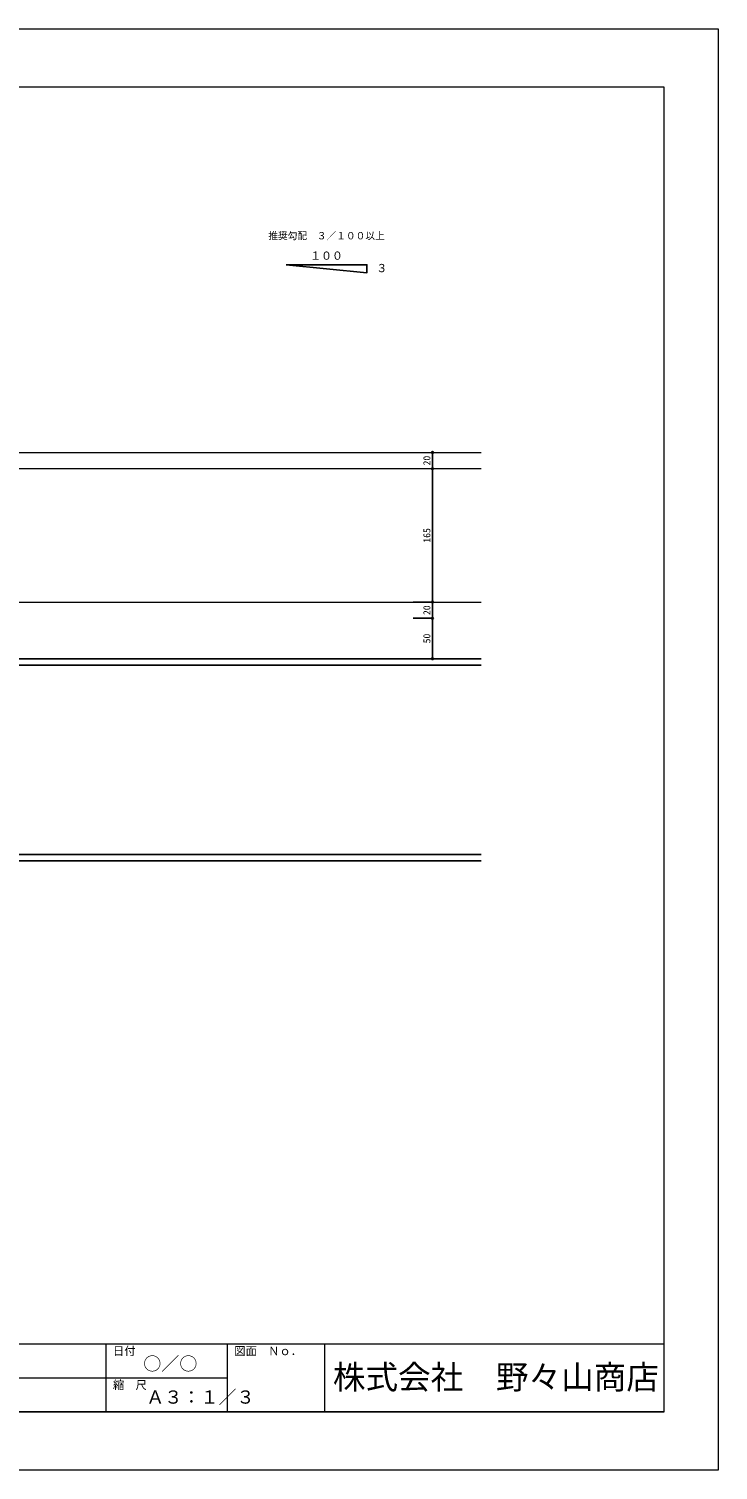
# Model space of a CAD drawing. Units: millimetres at full size, sheet at 1:3. Extents: x -1263 to 1258, y -891 to 1036.
# Drawn here: x 406 to 1258, y -891 to 891 of the extents above; entities that cross this region are included whole.
import ezdxf
from ezdxf.enums import TextEntityAlignment as Align

# ---------------------------------------------------------------- set-up
doc = ezdxf.new("R2010")
doc.units = ezdxf.units.MM
doc.header["$LTSCALE"] = 3
for name, color, linetype, lineweight in [('0-0_補助1', 4, 'Continuous', 5), ('0-4_寸法線1', 5, 'Continuous', 25), ('0-B_屋根1', 6, 'Continuous', 20), ('4-3_H鋼2', 12, 'Continuous', 25), ('5-B_枠2', 4, 'Continuous', 5)]:
    doc.layers.add(name, color=color, linetype=linetype, lineweight=lineweight)
doc.styles.add('Arial', font='')
doc.styles.add('ＭＳ ゴシック', font='')
doc.styles.get('Arial').set_extended_font_data('Arial')
doc.styles.get('ＭＳ ゴシック').set_extended_font_data('MS Gothic')

msp = doc.modelspace()

# ---------------------------------------------------------------- linework, layer by layer
at = {"layer": '0-0_補助1'}
for p, q in [((1191.647, -819), (1191.647, 819)), ((-1194.647, -735), (1191.647, -735)), ((501.647, -735), (501.647, -819)), ((651.647, -735), (651.647, -819)), ((771.647, -735), (771.647, -819)), ((-320.3, -777), (651.647, -777)), ((-1194.647, -819), (1191.647, -819)), ((1191.647, -819), (-1194.647, -819))]:
    msp.add_line(p, q, dxfattribs=at)
msp.add_lwpolyline([(1191.647, 819), (-1194.647, 819), (-1194.647, -819)], dxfattribs=at)
at = {"layer": '0-4_寸法線1'}
for p, q in [((905.353, 347.211), (905.353, 367.211)), ((905.353, 182.211), (905.353, 347.211)), ((881.353, 182.211), (905.353, 182.211)), ((905.353, 162.211), (905.353, 182.211)), ((881.353, 162.211), (905.353, 162.211)), ((881.353, 162.211), (905.353, 162.211)), ((905.353, 112.211), (905.353, 162.211)), ((881.353, 112.211), (905.353, 112.211))]:
    msp.add_line(p, q, dxfattribs=at)
msp.add_lwpolyline([(724.288, 599.358), (824.288, 589.358), (824.288, 599.358)], close=True, dxfattribs=at)
for centre in [(905.353, 367.211), (905.353, 347.211), (905.353, 347.211), (905.353, 182.211), (905.353, 182.211), (905.353, 162.211), (905.353, 162.211), (905.353, 112.211)]:
    msp.add_circle(centre, 1.05, dxfattribs=at)
at = {"layer": '0-B_屋根1'}
for p, q in [((-168.646, 367.211), (965.353, 367.211)), ((-519.647, 347.211), (965.353, 347.211)), ((-519.647, 182.211), (965.353, 182.211))]:
    msp.add_line(p, q, dxfattribs=at)
at = {"layer": '4-3_H鋼2'}
for p, q in [((965.353, 112.211), (-239.647, 112.211)), ((965.353, 104.211), (-239.647, 104.211)), ((965.353, -129.789), (-239.647, -129.789)), ((965.353, -137.789), (-239.647, -137.789))]:
    msp.add_line(p, q, dxfattribs=at)
at = {"layer": '5-B_枠2'}
msp.add_lwpolyline([(-1261.5, 891), (1258.5, 891), (1258.5, -891), (-1261.5, -891)], close=True, dxfattribs=at)

# ---------------------------------------------------------------- texts
at = {"layer": '0-0_補助1', "style": 'Arial'}
for s, height, p in [('日付', 10.23, (510.321, -751.913)), ('図面\u3000Ｎｏ．', 10.23, (660.321, -751.913)), ('○／○', 16.36, (547.769, -772.439)), ('株式会社\u3000野々山商店', 29.55, (782.181, -799.551)), ('縮\u3000尺', 10.23, (510.321, -793.913)), ('Ａ３：１／３', 16.36, (551.481, -813.7))]:
    msp.add_text(s, height=height, dxfattribs=at).set_placement(p, align=Align.BOTTOM_LEFT)
at = {"layer": '0-4_寸法線1', "style": 'ＭＳ ゴシック'}
for s, height, p in [('推奨勾配\u3000３／１００以上', 8.798, (702.288, 628.058)), ('１００', 9.897, (754.038, 602.558)), ('３', 9.897, (835.91, 587.164))]:
    msp.add_text(s, height=height, dxfattribs=at).set_placement(p, align=Align.BOTTOM_LEFT)
for s, p in [('20', (905.353, 351.211)), ('165', (905.353, 255.711)), ('20', (905.353, 166.211)), ('50', (905.353, 131.211))]:
    msp.add_text(s, height=8.798, rotation=90, dxfattribs=at).set_placement(p, align=Align.BOTTOM_LEFT)

doc.saveas('drawing.dxf')
